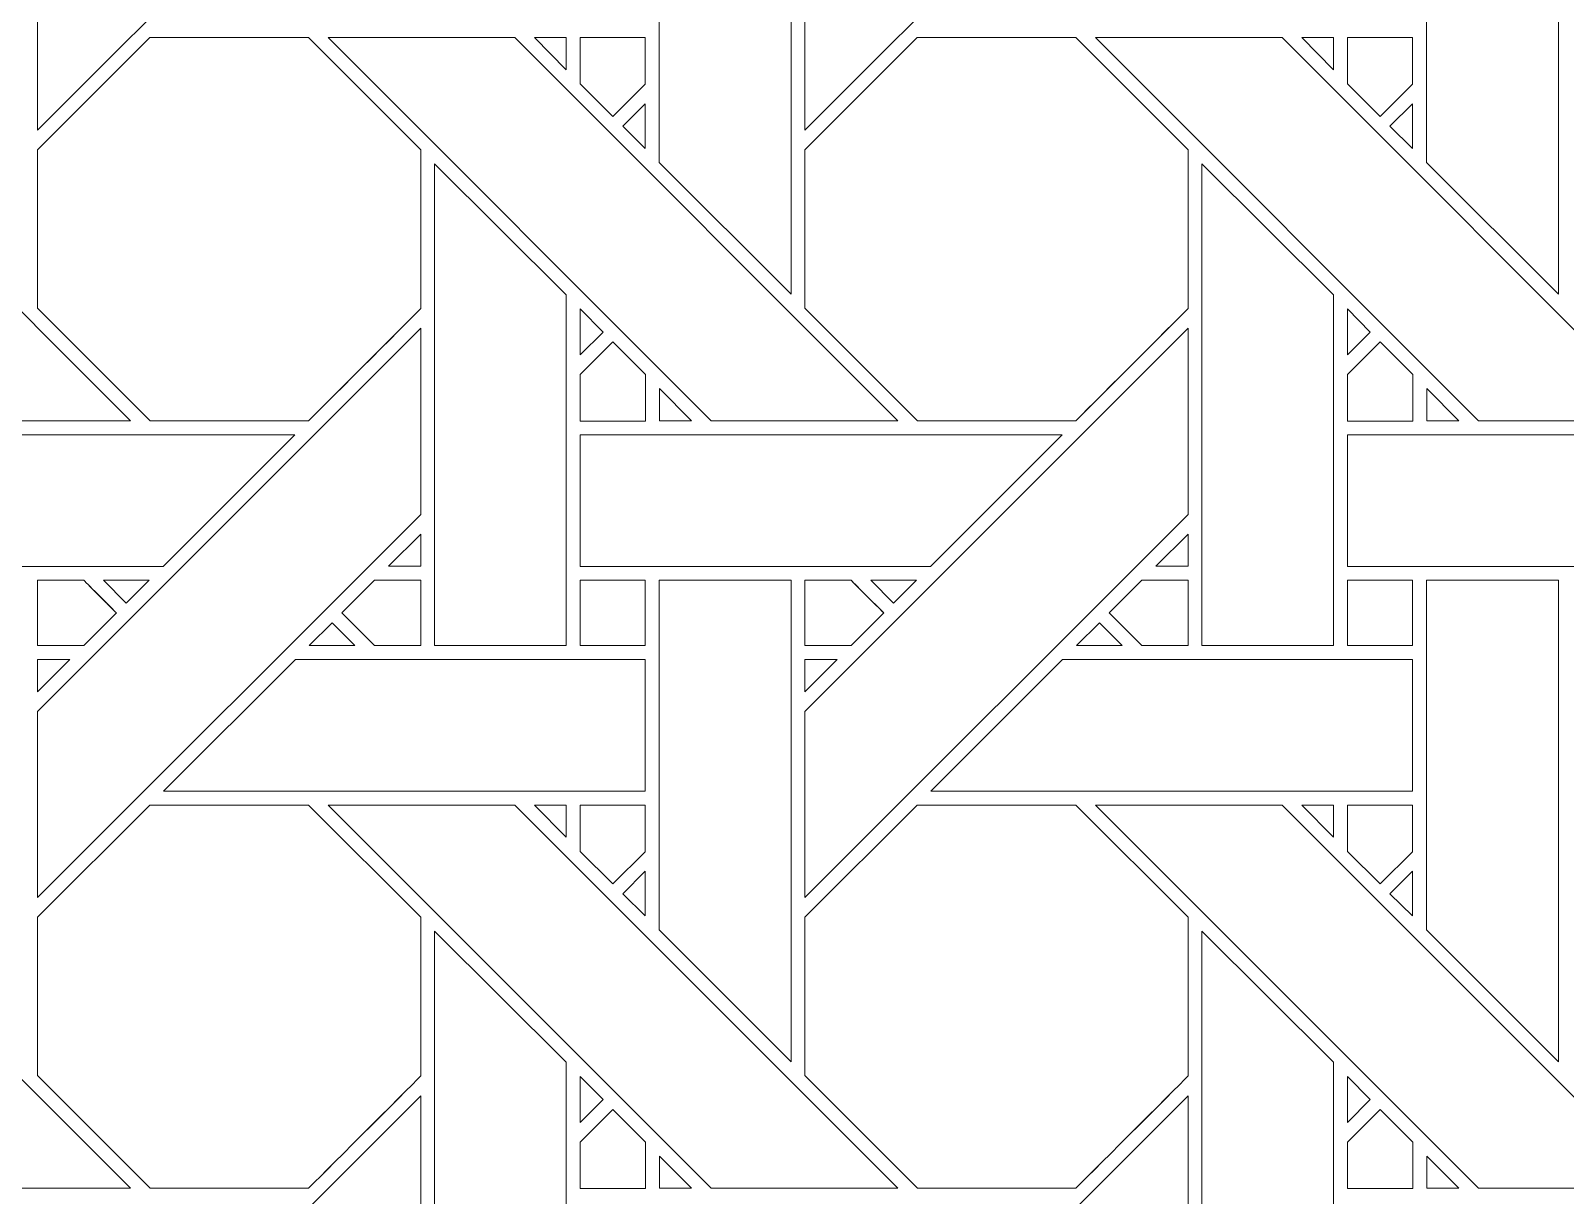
# Model space of a CAD drawing. Header units: inches. Extents: x 4.4 to 20.4, y 1.1 to 17.1.
# Drawn here: x 16.407 to 18.304, y 7.426 to 8.866 of the extents above; entities that cross this region are included whole.
import ezdxf

# ---------------------------------------------------------------- set-up
doc = ezdxf.new("R2010")
doc.units = ezdxf.units.IN
doc.header["$MEASUREMENT"] = 0
doc.layers.add('Design', color=7, linetype='Continuous', lineweight=0)

msp = doc.modelspace()

# ---------------------------------------------------------------- linework, layer by layer
at = {"layer": 'Design'}
for points, knots in [([(4.3829, 17.0948), (4.3829, 17.0948), (4.3829, 1.0948), (4.3829, 1.0948), (4.3829, 1.0948), (20.3829, 1.0948), (20.3829, 1.0948), (20.3829, 1.0948), (20.3829, 17.0948), (20.3829, 17.0948), (20.3829, 17.0948), (4.3829, 17.0948), (4.3829, 17.0948)], [0, 0, 0, 0, 1, 1, 1, 2, 2, 2, 3, 3, 3, 4, 4, 4, 4]), ([(19.3728, 16.2388), (19.3728, 16.2388), (5.2388, 16.2388), (5.2388, 16.2388), (5.2388, 16.2388), (5.2388, 1.9507), (5.2388, 1.9507), (5.2388, 1.9507), (19.5269, 1.9507), (19.5269, 1.9507), (19.5269, 1.9507), (19.5269, 16.2388), (19.5269, 16.2388), (19.5269, 16.2388), (19.3728, 16.2388), (19.3728, 16.2388)], [0, 0, 0, 0, 1, 1, 1, 2, 2, 2, 3, 3, 3, 4, 4, 4, 5, 5, 5, 5]), ([(16.889, 9.2166), (16.889, 9.2166), (16.4153, 8.743), (16.4153, 8.743), (16.4153, 8.743), (16.4153, 8.9731), (16.4153, 8.9731), (16.4153, 8.9731), (16.889, 9.4467), (16.889, 9.4467), (16.889, 9.4467), (16.889, 9.2166), (16.889, 9.2166)], [0, 0, 0, 0, 1, 1, 1, 2, 2, 2, 3, 3, 3, 4, 4, 4, 4]), ([(17.8377, 9.2166), (17.8377, 9.2166), (17.364, 8.743), (17.364, 8.743), (17.364, 8.743), (17.364, 8.9731), (17.364, 8.9731), (17.364, 8.9731), (17.8377, 9.4467), (17.8377, 9.4467), (17.8377, 9.4467), (17.8377, 9.2166), (17.8377, 9.2166)], [0, 0, 0, 0, 1, 1, 1, 2, 2, 2, 3, 3, 3, 4, 4, 4, 4]), ([(17.184, 8.703), (17.184, 8.703), (17.184, 9.1352), (17.184, 9.1352), (17.184, 9.1352), (17.3469, 9.1352), (17.3469, 9.1352), (17.3469, 9.1352), (17.3469, 8.5401), (17.3469, 8.5401), (17.3469, 8.5401), (17.184, 8.703), (17.184, 8.703)], [0, 0, 0, 0, 1, 1, 1, 2, 2, 2, 3, 3, 3, 4, 4, 4, 4]), ([(18.1327, 8.703), (18.1327, 8.703), (18.1327, 9.1352), (18.1327, 9.1352), (18.1327, 9.1352), (18.2956, 9.1352), (18.2956, 9.1352), (18.2956, 9.1352), (18.2956, 8.5401), (18.2956, 8.5401), (18.2956, 8.5401), (18.1327, 8.703), (18.1327, 8.703)], [0, 0, 0, 0, 1, 1, 1, 2, 2, 2, 3, 3, 3, 4, 4, 4, 4]), ([(16.2993, 8.3837), (16.2993, 8.3837), (15.8257, 8.8573), (15.8257, 8.8573), (15.8257, 8.8573), (16.0567, 8.8573), (16.0567, 8.8573), (16.0567, 8.8573), (16.5303, 8.3837), (16.5303, 8.3837), (16.5303, 8.3837), (16.2993, 8.3837), (16.2993, 8.3837)], [0, 0, 0, 0, 1, 1, 1, 2, 2, 2, 3, 3, 3, 4, 4, 4, 4]), ([(16.554, 8.8573), (16.554, 8.8573), (16.7502, 8.8573), (16.7502, 8.8573), (16.7502, 8.8573), (16.889, 8.7186), (16.889, 8.7186), (16.889, 8.7186), (16.889, 8.5224), (16.889, 8.5224), (16.8712, 8.5045), (16.7593, 8.3927), (16.7503, 8.3837), (16.7503, 8.3837), (16.5546, 8.3837), (16.5546, 8.3837), (16.5546, 8.3837), (16.4153, 8.5229), (16.4153, 8.5229), (16.4153, 8.5229), (16.4153, 8.7186), (16.4153, 8.7186), (16.4153, 8.7186), (16.554, 8.8573), (16.554, 8.8573)], [0, 0, 0, 0, 1, 1, 1, 2, 2, 2, 3, 3, 3, 4, 4, 4, 5, 5, 5, 6, 6, 6, 7, 7, 7, 8, 8, 8, 8]), ([(16.889, 8.5224), (16.871, 8.5042), (16.7591, 8.3925), (16.7503, 8.3837), (16.7503, 8.3837), (16.5546, 8.3837), (16.5546, 8.3837), (16.5546, 8.3837), (16.4153, 8.5229), (16.4153, 8.5229), (16.4153, 8.5229), (16.4153, 8.7186), (16.4153, 8.7186), (16.4153, 8.7186), (16.554, 8.8573), (16.554, 8.8573), (16.554, 8.8573), (16.7502, 8.8573), (16.7502, 8.8573), (16.7502, 8.8573), (16.889, 8.7186), (16.889, 8.7186), (16.889, 8.7186), (16.889, 8.5224), (16.889, 8.5224)], [0, 0, 0, 0, 1, 1, 1, 2, 2, 2, 3, 3, 3, 4, 4, 4, 5, 5, 5, 6, 6, 6, 7, 7, 7, 8, 8, 8, 8]), ([(17.248, 8.3837), (17.248, 8.3837), (16.7745, 8.8573), (16.7745, 8.8573), (16.7745, 8.8573), (17.0054, 8.8573), (17.0054, 8.8573), (17.0054, 8.8573), (17.479, 8.3837), (17.479, 8.3837), (17.479, 8.3837), (17.248, 8.3837), (17.248, 8.3837)], [0, 0, 0, 0, 1, 1, 1, 2, 2, 2, 3, 3, 3, 4, 4, 4, 4]), ([(17.069, 8.8573), (17.069, 8.8573), (17.069, 8.8175), (17.069, 8.8175), (17.069, 8.8175), (17.0295, 8.8573), (17.0295, 8.8573), (17.0295, 8.8573), (17.069, 8.8573), (17.069, 8.8573)], [0, 0, 0, 0, 1, 1, 1, 2, 2, 2, 3, 3, 3, 3]), ([(17.1665, 8.8573), (17.1665, 8.8573), (17.1665, 8.7997), (17.1665, 8.7997), (17.1665, 8.7997), (17.1265, 8.7598), (17.1265, 8.7598), (17.1265, 8.7598), (17.0862, 8.8001), (17.0862, 8.8001), (17.0862, 8.8001), (17.0862, 8.8573), (17.0862, 8.8573), (17.0862, 8.8573), (17.1665, 8.8573), (17.1665, 8.8573)], [0, 0, 0, 0, 1, 1, 1, 2, 2, 2, 3, 3, 3, 4, 4, 4, 5, 5, 5, 5]), ([(17.1265, 8.7598), (17.1265, 8.7598), (17.0862, 8.8001), (17.0862, 8.8001), (17.0862, 8.8001), (17.0862, 8.8573), (17.0862, 8.8573), (17.0862, 8.8573), (17.1665, 8.8573), (17.1665, 8.8573), (17.1665, 8.8573), (17.1665, 8.7997), (17.1665, 8.7997), (17.1665, 8.7997), (17.1265, 8.7598), (17.1265, 8.7598)], [0, 0, 0, 0, 1, 1, 1, 2, 2, 2, 3, 3, 3, 4, 4, 4, 5, 5, 5, 5]), ([(17.5028, 8.8573), (17.5028, 8.8573), (17.699, 8.8573), (17.699, 8.8573), (17.699, 8.8573), (17.8377, 8.7186), (17.8377, 8.7186), (17.8377, 8.7186), (17.8377, 8.5224), (17.8377, 8.5224), (17.8199, 8.5044), (17.708, 8.3927), (17.699, 8.3837), (17.699, 8.3837), (17.5033, 8.3837), (17.5033, 8.3837), (17.5033, 8.3837), (17.3641, 8.5229), (17.3641, 8.5229), (17.3641, 8.5229), (17.3641, 8.7186), (17.3641, 8.7186), (17.3641, 8.7186), (17.5028, 8.8573), (17.5028, 8.8573)], [0, 0, 0, 0, 1, 1, 1, 2, 2, 2, 3, 3, 3, 4, 4, 4, 5, 5, 5, 6, 6, 6, 7, 7, 7, 8, 8, 8, 8]), ([(17.8377, 8.5224), (17.8204, 8.5049), (17.7084, 8.3931), (17.699, 8.3837), (17.699, 8.3837), (17.5033, 8.3837), (17.5033, 8.3837), (17.5033, 8.3837), (17.3641, 8.5229), (17.3641, 8.5229), (17.3641, 8.5229), (17.3641, 8.7186), (17.3641, 8.7186), (17.3641, 8.7186), (17.5028, 8.8573), (17.5028, 8.8573), (17.5028, 8.8573), (17.699, 8.8573), (17.699, 8.8573), (17.699, 8.8573), (17.8377, 8.7186), (17.8377, 8.7186), (17.8377, 8.7186), (17.8377, 8.5224), (17.8377, 8.5224)], [0, 0, 0, 0, 1, 1, 1, 2, 2, 2, 3, 3, 3, 4, 4, 4, 5, 5, 5, 6, 6, 6, 7, 7, 7, 8, 8, 8, 8]), ([(18.1967, 8.3837), (18.1967, 8.3837), (17.7232, 8.8573), (17.7232, 8.8573), (17.7232, 8.8573), (17.9541, 8.8573), (17.9541, 8.8573), (17.9541, 8.8573), (18.4278, 8.3837), (18.4278, 8.3837), (18.4278, 8.3837), (18.1967, 8.3837), (18.1967, 8.3837)], [0, 0, 0, 0, 1, 1, 1, 2, 2, 2, 3, 3, 3, 4, 4, 4, 4]), ([(18.0177, 8.8573), (18.0177, 8.8573), (18.0177, 8.8175), (18.0177, 8.8175), (18.0177, 8.8175), (17.9783, 8.8573), (17.9783, 8.8573), (17.9783, 8.8573), (18.0177, 8.8573), (18.0177, 8.8573)], [0, 0, 0, 0, 1, 1, 1, 2, 2, 2, 3, 3, 3, 3]), ([(18.1152, 8.8573), (18.1152, 8.8573), (18.1152, 8.7997), (18.1152, 8.7997), (18.1152, 8.7997), (18.0753, 8.7598), (18.0753, 8.7598), (18.0753, 8.7598), (18.0349, 8.8001), (18.0349, 8.8001), (18.0349, 8.8001), (18.0349, 8.8573), (18.0349, 8.8573), (18.0349, 8.8573), (18.1152, 8.8573), (18.1152, 8.8573)], [0, 0, 0, 0, 1, 1, 1, 2, 2, 2, 3, 3, 3, 4, 4, 4, 5, 5, 5, 5]), ([(18.0753, 8.7598), (18.0753, 8.7598), (18.0349, 8.8001), (18.0349, 8.8001), (18.0349, 8.8001), (18.0349, 8.8573), (18.0349, 8.8573), (18.0349, 8.8573), (18.1152, 8.8573), (18.1152, 8.8573), (18.1152, 8.8573), (18.1152, 8.7997), (18.1152, 8.7997), (18.1152, 8.7997), (18.0753, 8.7598), (18.0753, 8.7598)], [0, 0, 0, 0, 1, 1, 1, 2, 2, 2, 3, 3, 3, 4, 4, 4, 5, 5, 5, 5]), ([(17.1664, 8.7755), (17.1664, 8.7755), (17.1664, 8.7203), (17.1664, 8.7203), (17.1664, 8.7203), (17.1387, 8.7477), (17.1387, 8.7477), (17.1387, 8.7477), (17.1664, 8.7755), (17.1664, 8.7755)], [0, 0, 0, 0, 1, 1, 1, 2, 2, 2, 3, 3, 3, 3]), ([(18.1152, 8.7755), (18.1152, 8.7755), (18.1152, 8.7203), (18.1152, 8.7203), (18.1152, 8.7203), (18.0874, 8.7477), (18.0874, 8.7477), (18.0874, 8.7477), (18.1152, 8.7755), (18.1152, 8.7755)], [0, 0, 0, 0, 1, 1, 1, 2, 2, 2, 3, 3, 3, 3]), ([(16.9061, 8.1057), (16.9061, 8.1057), (16.9061, 8.7015), (16.9061, 8.7015), (16.9061, 8.7015), (17.0689, 8.5394), (17.0689, 8.5394), (17.0689, 8.5394), (17.0689, 8.1057), (17.0689, 8.1057), (17.0689, 8.1057), (16.9061, 8.1057), (16.9061, 8.1057)], [0, 0, 0, 0, 1, 1, 1, 2, 2, 2, 3, 3, 3, 4, 4, 4, 4]), ([(17.8548, 8.1057), (17.8548, 8.1057), (17.8548, 8.7015), (17.8548, 8.7015), (17.8548, 8.7015), (18.0176, 8.5394), (18.0176, 8.5394), (18.0176, 8.5394), (18.0176, 8.1057), (18.0176, 8.1057), (18.0176, 8.1057), (17.8548, 8.1057), (17.8548, 8.1057)], [0, 0, 0, 0, 1, 1, 1, 2, 2, 2, 3, 3, 3, 4, 4, 4, 4]), ([(17.0862, 8.4651), (17.0862, 8.4651), (17.0862, 8.5219), (17.0862, 8.5219), (17.0862, 8.5219), (17.1144, 8.4933), (17.1144, 8.4933), (17.1144, 8.4933), (17.0862, 8.4651), (17.0862, 8.4651)], [0, 0, 0, 0, 1, 1, 1, 2, 2, 2, 3, 3, 3, 3]), ([(18.0349, 8.4651), (18.0349, 8.4651), (18.0349, 8.5219), (18.0349, 8.5219), (18.0349, 8.5219), (18.0631, 8.4933), (18.0631, 8.4933), (18.0631, 8.4933), (18.0349, 8.4651), (18.0349, 8.4651)], [0, 0, 0, 0, 1, 1, 1, 2, 2, 2, 3, 3, 3, 3]), ([(16.889, 8.2679), (16.889, 8.2679), (16.4153, 7.7943), (16.4153, 7.7943), (16.4153, 7.7943), (16.4153, 8.0244), (16.4153, 8.0244), (16.4153, 8.0244), (16.889, 8.498), (16.889, 8.498), (16.889, 8.498), (16.889, 8.2679), (16.889, 8.2679)], [0, 0, 0, 0, 1, 1, 1, 2, 2, 2, 3, 3, 3, 4, 4, 4, 4]), ([(17.8377, 8.2679), (17.8377, 8.2679), (17.364, 7.7943), (17.364, 7.7943), (17.364, 7.7943), (17.364, 8.0244), (17.364, 8.0244), (17.364, 8.0244), (17.8377, 8.498), (17.8377, 8.498), (17.8377, 8.498), (17.8377, 8.2679), (17.8377, 8.2679)], [0, 0, 0, 0, 1, 1, 1, 2, 2, 2, 3, 3, 3, 4, 4, 4, 4]), ([(17.0862, 8.3834), (17.0862, 8.3834), (17.0862, 8.4407), (17.0862, 8.4407), (17.0862, 8.4407), (17.1265, 8.4811), (17.1265, 8.4811), (17.1265, 8.4811), (17.1669, 8.4407), (17.1669, 8.4407), (17.1669, 8.4407), (17.1669, 8.3834), (17.1669, 8.3834), (17.1669, 8.3834), (17.0862, 8.3834), (17.0862, 8.3834)], [0, 0, 0, 0, 1, 1, 1, 2, 2, 2, 3, 3, 3, 4, 4, 4, 5, 5, 5, 5]), ([(17.1265, 8.4811), (17.1265, 8.4811), (17.1669, 8.4407), (17.1669, 8.4407), (17.1669, 8.4407), (17.1669, 8.3834), (17.1669, 8.3834), (17.1669, 8.3834), (17.0862, 8.3834), (17.0862, 8.3834), (17.0862, 8.3834), (17.0862, 8.4407), (17.0862, 8.4407), (17.0862, 8.4407), (17.1265, 8.4811), (17.1265, 8.4811)], [0, 0, 0, 0, 1, 1, 1, 2, 2, 2, 3, 3, 3, 4, 4, 4, 5, 5, 5, 5]), ([(18.0349, 8.3834), (18.0349, 8.3834), (18.0349, 8.4407), (18.0349, 8.4407), (18.0349, 8.4407), (18.0753, 8.4811), (18.0753, 8.4811), (18.0753, 8.4811), (18.1156, 8.4407), (18.1156, 8.4407), (18.1156, 8.4407), (18.1156, 8.3834), (18.1156, 8.3834), (18.1156, 8.3834), (18.0349, 8.3834), (18.0349, 8.3834)], [0, 0, 0, 0, 1, 1, 1, 2, 2, 2, 3, 3, 3, 4, 4, 4, 5, 5, 5, 5]), ([(18.0753, 8.4811), (18.0753, 8.4811), (18.1156, 8.4407), (18.1156, 8.4407), (18.1156, 8.4407), (18.1156, 8.3834), (18.1156, 8.3834), (18.1156, 8.3834), (18.0349, 8.3834), (18.0349, 8.3834), (18.0349, 8.3834), (18.0349, 8.4407), (18.0349, 8.4407), (18.0349, 8.4407), (18.0753, 8.4811), (18.0753, 8.4811)], [0, 0, 0, 0, 1, 1, 1, 2, 2, 2, 3, 3, 3, 4, 4, 4, 5, 5, 5, 5]), ([(17.1841, 8.3837), (17.1841, 8.3837), (17.1841, 8.4235), (17.1841, 8.4235), (17.1841, 8.4235), (17.2238, 8.3837), (17.2238, 8.3837), (17.2238, 8.3837), (17.1841, 8.3837), (17.1841, 8.3837)], [0, 0, 0, 0, 1, 1, 1, 2, 2, 2, 3, 3, 3, 3]), ([(18.1328, 8.3837), (18.1328, 8.3837), (18.1328, 8.4235), (18.1328, 8.4235), (18.1328, 8.4235), (18.1725, 8.3837), (18.1725, 8.3837), (18.1725, 8.3837), (18.1328, 8.3837), (18.1328, 8.3837)], [0, 0, 0, 0, 1, 1, 1, 2, 2, 2, 3, 3, 3, 3]), ([(16.5704, 8.2037), (16.5704, 8.2037), (16.1375, 8.2037), (16.1375, 8.2037), (16.1375, 8.2037), (16.1375, 8.3664), (16.1375, 8.3664), (16.1375, 8.3664), (16.7332, 8.3664), (16.7332, 8.3664), (16.7332, 8.3664), (16.5704, 8.2037), (16.5704, 8.2037)], [0, 0, 0, 0, 1, 1, 1, 2, 2, 2, 3, 3, 3, 4, 4, 4, 4]), ([(17.5191, 8.2037), (17.5191, 8.2037), (17.0862, 8.2037), (17.0862, 8.2037), (17.0862, 8.2037), (17.0862, 8.3664), (17.0862, 8.3664), (17.0862, 8.3664), (17.6819, 8.3664), (17.6819, 8.3664), (17.6819, 8.3664), (17.5191, 8.2037), (17.5191, 8.2037)], [0, 0, 0, 0, 1, 1, 1, 2, 2, 2, 3, 3, 3, 4, 4, 4, 4]), ([(18.4679, 8.2037), (18.4679, 8.2037), (18.0349, 8.2037), (18.0349, 8.2037), (18.0349, 8.2037), (18.0349, 8.3664), (18.0349, 8.3664), (18.0349, 8.3664), (18.6306, 8.3664), (18.6306, 8.3664), (18.6306, 8.3664), (18.4679, 8.2037), (18.4679, 8.2037)], [0, 0, 0, 0, 1, 1, 1, 2, 2, 2, 3, 3, 3, 4, 4, 4, 4]), ([(16.889, 8.2435), (16.889, 8.2435), (16.889, 8.2038), (16.889, 8.2038), (16.889, 8.2038), (16.8492, 8.2038), (16.8492, 8.2038), (16.8492, 8.2038), (16.889, 8.2435), (16.889, 8.2435)], [0, 0, 0, 0, 1, 1, 1, 2, 2, 2, 3, 3, 3, 3]), ([(17.8377, 8.2435), (17.8377, 8.2435), (17.8377, 8.2038), (17.8377, 8.2038), (17.8377, 8.2038), (17.7979, 8.2038), (17.7979, 8.2038), (17.7979, 8.2038), (17.8377, 8.2435), (17.8377, 8.2435)], [0, 0, 0, 0, 1, 1, 1, 2, 2, 2, 3, 3, 3, 3]), ([(16.4724, 8.1865), (16.4775, 8.1813), (16.5083, 8.1505), (16.5127, 8.1461), (16.5127, 8.1461), (16.4723, 8.1057), (16.4723, 8.1057), (16.4723, 8.1057), (16.4153, 8.1057), (16.4153, 8.1057), (16.4153, 8.1057), (16.4153, 8.1865), (16.4153, 8.1865), (16.4153, 8.1865), (16.4724, 8.1865), (16.4724, 8.1865)], [0, 0, 0, 0, 1, 1, 1, 2, 2, 2, 3, 3, 3, 4, 4, 4, 5, 5, 5, 5]), ([(16.5127, 8.1461), (16.5127, 8.1461), (16.4723, 8.1057), (16.4723, 8.1057), (16.4723, 8.1057), (16.4153, 8.1057), (16.4153, 8.1057), (16.4153, 8.1057), (16.4153, 8.1865), (16.4153, 8.1865), (16.4153, 8.1865), (16.4724, 8.1865), (16.4724, 8.1865), (16.4777, 8.1812), (16.5085, 8.1503), (16.5127, 8.1461)], [0, 0, 0, 0, 1, 1, 1, 2, 2, 2, 3, 3, 3, 4, 4, 4, 5, 5, 5, 5]), ([(16.4967, 8.1865), (16.4967, 8.1865), (16.5532, 8.1865), (16.5532, 8.1865), (16.5532, 8.1865), (16.5249, 8.1583), (16.5249, 8.1583), (16.5249, 8.1583), (16.4967, 8.1865), (16.4967, 8.1865)], [0, 0, 0, 0, 1, 1, 1, 2, 2, 2, 3, 3, 3, 3]), ([(16.8319, 8.1057), (16.8319, 8.1057), (16.7915, 8.1461), (16.7915, 8.1461), (16.7915, 8.1461), (16.832, 8.1865), (16.832, 8.1865), (16.832, 8.1865), (16.889, 8.1865), (16.889, 8.1865), (16.889, 8.1865), (16.889, 8.1057), (16.889, 8.1057), (16.889, 8.1057), (16.8319, 8.1057), (16.8319, 8.1057)], [0, 0, 0, 0, 1, 1, 1, 2, 2, 2, 3, 3, 3, 4, 4, 4, 5, 5, 5, 5]), ([(16.889, 8.1057), (16.889, 8.1057), (16.8319, 8.1057), (16.8319, 8.1057), (16.8319, 8.1057), (16.7915, 8.1461), (16.7915, 8.1461), (16.7915, 8.1461), (16.832, 8.1865), (16.832, 8.1865), (16.832, 8.1865), (16.889, 8.1865), (16.889, 8.1865), (16.889, 8.1865), (16.889, 8.1057), (16.889, 8.1057)], [0, 0, 0, 0, 1, 1, 1, 2, 2, 2, 3, 3, 3, 4, 4, 4, 5, 5, 5, 5]), ([(17.0862, 8.1057), (17.0862, 8.1057), (17.0862, 8.1865), (17.0862, 8.1865), (17.0862, 8.1865), (17.1665, 8.1865), (17.1665, 8.1865), (17.1665, 8.1865), (17.1665, 8.1057), (17.1665, 8.1057), (17.1665, 8.1057), (17.0862, 8.1057), (17.0862, 8.1057)], [0, 0, 0, 0, 1, 1, 1, 2, 2, 2, 3, 3, 3, 4, 4, 4, 4]), ([(17.0862, 8.1057), (17.0862, 8.1057), (17.0862, 8.1865), (17.0862, 8.1865), (17.0862, 8.1865), (17.1665, 8.1865), (17.1665, 8.1865), (17.1665, 8.1865), (17.1665, 8.1057), (17.1665, 8.1057), (17.1665, 8.1057), (17.0862, 8.1057), (17.0862, 8.1057)], [0, 0, 0, 0, 1, 1, 1, 2, 2, 2, 3, 3, 3, 4, 4, 4, 4]), ([(17.184, 7.7543), (17.184, 7.7543), (17.184, 8.1865), (17.184, 8.1865), (17.184, 8.1865), (17.3469, 8.1865), (17.3469, 8.1865), (17.3469, 8.1865), (17.3469, 7.5914), (17.3469, 7.5914), (17.3469, 7.5914), (17.184, 7.7543), (17.184, 7.7543)], [0, 0, 0, 0, 1, 1, 1, 2, 2, 2, 3, 3, 3, 4, 4, 4, 4]), ([(17.4211, 8.1865), (17.4263, 8.1813), (17.457, 8.1505), (17.4615, 8.1461), (17.4615, 8.1461), (17.421, 8.1057), (17.421, 8.1057), (17.421, 8.1057), (17.3641, 8.1057), (17.3641, 8.1057), (17.3641, 8.1057), (17.3641, 8.1865), (17.3641, 8.1865), (17.3641, 8.1865), (17.4211, 8.1865), (17.4211, 8.1865)], [0, 0, 0, 0, 1, 1, 1, 2, 2, 2, 3, 3, 3, 4, 4, 4, 5, 5, 5, 5]), ([(17.4457, 8.1618), (17.4457, 8.1618), (17.4615, 8.1461), (17.4615, 8.1461), (17.4615, 8.1461), (17.421, 8.1057), (17.421, 8.1057), (17.421, 8.1057), (17.3641, 8.1057), (17.3641, 8.1057), (17.3641, 8.1057), (17.3641, 8.1865), (17.3641, 8.1865), (17.3641, 8.1865), (17.4211, 8.1865), (17.4211, 8.1865), (17.4265, 8.1811), (17.4364, 8.1712), (17.4457, 8.1618)], [0, 0, 0, 0, 1, 1, 1, 2, 2, 2, 3, 3, 3, 4, 4, 4, 5, 5, 5, 6, 6, 6, 6]), ([(17.4455, 8.1865), (17.4455, 8.1865), (17.5019, 8.1865), (17.5019, 8.1865), (17.5019, 8.1865), (17.4736, 8.1583), (17.4736, 8.1583), (17.4736, 8.1583), (17.4455, 8.1865), (17.4455, 8.1865)], [0, 0, 0, 0, 1, 1, 1, 2, 2, 2, 3, 3, 3, 3]), ([(17.7806, 8.1057), (17.7806, 8.1057), (17.7403, 8.1461), (17.7403, 8.1461), (17.7403, 8.1461), (17.7807, 8.1865), (17.7807, 8.1865), (17.7807, 8.1865), (17.8377, 8.1865), (17.8377, 8.1865), (17.8377, 8.1865), (17.8377, 8.1057), (17.8377, 8.1057), (17.8377, 8.1057), (17.7806, 8.1057), (17.7806, 8.1057)], [0, 0, 0, 0, 1, 1, 1, 2, 2, 2, 3, 3, 3, 4, 4, 4, 5, 5, 5, 5]), ([(17.8377, 8.1057), (17.8377, 8.1057), (17.7806, 8.1057), (17.7806, 8.1057), (17.7806, 8.1057), (17.7403, 8.1461), (17.7403, 8.1461), (17.7403, 8.1461), (17.7807, 8.1865), (17.7807, 8.1865), (17.7807, 8.1865), (17.8377, 8.1865), (17.8377, 8.1865), (17.8377, 8.1865), (17.8377, 8.1057), (17.8377, 8.1057)], [0, 0, 0, 0, 1, 1, 1, 2, 2, 2, 3, 3, 3, 4, 4, 4, 5, 5, 5, 5]), ([(18.0349, 8.1865), (18.0349, 8.1865), (18.1152, 8.1865), (18.1152, 8.1865), (18.1152, 8.1865), (18.1152, 8.1057), (18.1152, 8.1057), (18.1152, 8.1057), (18.0349, 8.1057), (18.0349, 8.1057), (18.0349, 8.1057), (18.0349, 8.1865), (18.0349, 8.1865)], [0, 0, 0, 0, 1, 1, 1, 2, 2, 2, 3, 3, 3, 4, 4, 4, 4]), ([(18.0349, 8.1057), (18.0349, 8.1057), (18.0349, 8.1865), (18.0349, 8.1865), (18.0349, 8.1865), (18.1152, 8.1865), (18.1152, 8.1865), (18.1152, 8.1865), (18.1152, 8.1057), (18.1152, 8.1057), (18.1152, 8.1057), (18.0349, 8.1057), (18.0349, 8.1057)], [0, 0, 0, 0, 1, 1, 1, 2, 2, 2, 3, 3, 3, 4, 4, 4, 4]), ([(18.1327, 7.7543), (18.1327, 7.7543), (18.1327, 8.1865), (18.1327, 8.1865), (18.1327, 8.1865), (18.2956, 8.1865), (18.2956, 8.1865), (18.2956, 8.1865), (18.2956, 7.5914), (18.2956, 7.5914), (18.2956, 7.5914), (18.1327, 7.7543), (18.1327, 7.7543)], [0, 0, 0, 0, 1, 1, 1, 2, 2, 2, 3, 3, 3, 4, 4, 4, 4]), ([(16.7794, 8.1339), (16.7794, 8.1339), (16.8076, 8.1057), (16.8076, 8.1057), (16.8076, 8.1057), (16.7511, 8.1057), (16.7511, 8.1057), (16.7511, 8.1057), (16.7794, 8.1339), (16.7794, 8.1339)], [0, 0, 0, 0, 1, 1, 1, 2, 2, 2, 3, 3, 3, 3]), ([(17.7281, 8.1339), (17.7281, 8.1339), (17.7564, 8.1057), (17.7564, 8.1057), (17.7564, 8.1057), (17.6999, 8.1057), (17.6999, 8.1057), (17.6999, 8.1057), (17.7281, 8.1339), (17.7281, 8.1339)], [0, 0, 0, 0, 1, 1, 1, 2, 2, 2, 3, 3, 3, 3]), ([(16.4551, 8.0885), (16.4551, 8.0885), (16.4153, 8.0487), (16.4153, 8.0487), (16.4153, 8.0487), (16.4153, 8.0885), (16.4153, 8.0885), (16.4153, 8.0885), (16.4551, 8.0885), (16.4551, 8.0885)], [0, 0, 0, 0, 1, 1, 1, 2, 2, 2, 3, 3, 3, 3]), ([(17.1664, 8.0885), (17.1664, 8.0885), (17.1664, 7.9257), (17.1664, 7.9257), (17.1664, 7.9257), (16.5711, 7.9257), (16.5711, 7.9257), (16.5711, 7.9257), (16.734, 8.0885), (16.734, 8.0885), (16.734, 8.0885), (17.1664, 8.0885), (17.1664, 8.0885)], [0, 0, 0, 0, 1, 1, 1, 2, 2, 2, 3, 3, 3, 4, 4, 4, 4]), ([(17.4039, 8.0885), (17.4039, 8.0885), (17.364, 8.0487), (17.364, 8.0487), (17.364, 8.0487), (17.364, 8.0885), (17.364, 8.0885), (17.364, 8.0885), (17.4039, 8.0885), (17.4039, 8.0885)], [0, 0, 0, 0, 1, 1, 1, 2, 2, 2, 3, 3, 3, 3]), ([(18.1152, 8.0885), (18.1152, 8.0885), (18.1152, 7.9257), (18.1152, 7.9257), (18.1152, 7.9257), (17.5199, 7.9257), (17.5199, 7.9257), (17.5199, 7.9257), (17.6827, 8.0885), (17.6827, 8.0885), (17.6827, 8.0885), (18.1152, 8.0885), (18.1152, 8.0885)], [0, 0, 0, 0, 1, 1, 1, 2, 2, 2, 3, 3, 3, 4, 4, 4, 4]), ([(16.2993, 7.435), (16.2993, 7.435), (15.8257, 7.9086), (15.8257, 7.9086), (15.8257, 7.9086), (16.0567, 7.9086), (16.0567, 7.9086), (16.0567, 7.9086), (16.5303, 7.435), (16.5303, 7.435), (16.5303, 7.435), (16.2993, 7.435), (16.2993, 7.435)], [0, 0, 0, 0, 1, 1, 1, 2, 2, 2, 3, 3, 3, 4, 4, 4, 4]), ([(16.554, 7.9086), (16.554, 7.9086), (16.7502, 7.9086), (16.7502, 7.9086), (16.7502, 7.9086), (16.889, 7.7699), (16.889, 7.7699), (16.889, 7.7699), (16.889, 7.5737), (16.889, 7.5737), (16.8712, 7.5557), (16.7593, 7.444), (16.7503, 7.435), (16.7503, 7.435), (16.5546, 7.435), (16.5546, 7.435), (16.5546, 7.435), (16.4153, 7.5742), (16.4153, 7.5742), (16.4153, 7.5742), (16.4153, 7.7699), (16.4153, 7.7699), (16.4153, 7.7699), (16.554, 7.9086), (16.554, 7.9086)], [0, 0, 0, 0, 1, 1, 1, 2, 2, 2, 3, 3, 3, 4, 4, 4, 5, 5, 5, 6, 6, 6, 7, 7, 7, 8, 8, 8, 8]), ([(16.889, 7.5737), (16.8711, 7.5556), (16.7592, 7.4439), (16.7503, 7.435), (16.7503, 7.435), (16.5546, 7.435), (16.5546, 7.435), (16.5546, 7.435), (16.4153, 7.5742), (16.4153, 7.5742), (16.4153, 7.5742), (16.4153, 7.7699), (16.4153, 7.7699), (16.4153, 7.7699), (16.554, 7.9086), (16.554, 7.9086), (16.554, 7.9086), (16.7502, 7.9086), (16.7502, 7.9086), (16.7502, 7.9086), (16.889, 7.7699), (16.889, 7.7699), (16.889, 7.7699), (16.889, 7.5737), (16.889, 7.5737)], [0, 0, 0, 0, 1, 1, 1, 2, 2, 2, 3, 3, 3, 4, 4, 4, 5, 5, 5, 6, 6, 6, 7, 7, 7, 8, 8, 8, 8]), ([(17.248, 7.435), (17.248, 7.435), (16.7745, 7.9086), (16.7745, 7.9086), (16.7745, 7.9086), (17.0054, 7.9086), (17.0054, 7.9086), (17.0054, 7.9086), (17.479, 7.435), (17.479, 7.435), (17.479, 7.435), (17.248, 7.435), (17.248, 7.435)], [0, 0, 0, 0, 1, 1, 1, 2, 2, 2, 3, 3, 3, 4, 4, 4, 4]), ([(17.069, 7.9086), (17.069, 7.9086), (17.069, 7.8688), (17.069, 7.8688), (17.069, 7.8688), (17.0295, 7.9086), (17.0295, 7.9086), (17.0295, 7.9086), (17.069, 7.9086), (17.069, 7.9086)], [0, 0, 0, 0, 1, 1, 1, 2, 2, 2, 3, 3, 3, 3]), ([(17.1665, 7.9086), (17.1665, 7.9086), (17.1665, 7.851), (17.1665, 7.851), (17.1665, 7.851), (17.1265, 7.8111), (17.1265, 7.8111), (17.1265, 7.8111), (17.0862, 7.8514), (17.0862, 7.8514), (17.0862, 7.8514), (17.0862, 7.9086), (17.0862, 7.9086), (17.0862, 7.9086), (17.1665, 7.9086), (17.1665, 7.9086)], [0, 0, 0, 0, 1, 1, 1, 2, 2, 2, 3, 3, 3, 4, 4, 4, 5, 5, 5, 5]), ([(17.1265, 7.8111), (17.1265, 7.8111), (17.0862, 7.8514), (17.0862, 7.8514), (17.0862, 7.8514), (17.0862, 7.9086), (17.0862, 7.9086), (17.0862, 7.9086), (17.1665, 7.9086), (17.1665, 7.9086), (17.1665, 7.9086), (17.1665, 7.851), (17.1665, 7.851), (17.1665, 7.851), (17.1265, 7.8111), (17.1265, 7.8111)], [0, 0, 0, 0, 1, 1, 1, 2, 2, 2, 3, 3, 3, 4, 4, 4, 5, 5, 5, 5]), ([(17.5028, 7.9086), (17.5028, 7.9086), (17.699, 7.9086), (17.699, 7.9086), (17.699, 7.9086), (17.8377, 7.7699), (17.8377, 7.7699), (17.8377, 7.7699), (17.8377, 7.5737), (17.8377, 7.5737), (17.8199, 7.5557), (17.708, 7.444), (17.699, 7.435), (17.699, 7.435), (17.5033, 7.435), (17.5033, 7.435), (17.5033, 7.435), (17.3641, 7.5742), (17.3641, 7.5742), (17.3641, 7.5742), (17.3641, 7.7699), (17.3641, 7.7699), (17.3641, 7.7699), (17.5028, 7.9086), (17.5028, 7.9086)], [0, 0, 0, 0, 1, 1, 1, 2, 2, 2, 3, 3, 3, 4, 4, 4, 5, 5, 5, 6, 6, 6, 7, 7, 7, 8, 8, 8, 8]), ([(17.8377, 7.5737), (17.8198, 7.5556), (17.7079, 7.4439), (17.699, 7.435), (17.699, 7.435), (17.5033, 7.435), (17.5033, 7.435), (17.5033, 7.435), (17.3641, 7.5742), (17.3641, 7.5742), (17.3641, 7.5742), (17.3641, 7.7699), (17.3641, 7.7699), (17.3641, 7.7699), (17.5028, 7.9086), (17.5028, 7.9086), (17.5028, 7.9086), (17.699, 7.9086), (17.699, 7.9086), (17.699, 7.9086), (17.8377, 7.7699), (17.8377, 7.7699), (17.8377, 7.7699), (17.8377, 7.5737), (17.8377, 7.5737)], [0, 0, 0, 0, 1, 1, 1, 2, 2, 2, 3, 3, 3, 4, 4, 4, 5, 5, 5, 6, 6, 6, 7, 7, 7, 8, 8, 8, 8]), ([(18.1967, 7.435), (18.1967, 7.435), (17.7232, 7.9086), (17.7232, 7.9086), (17.7232, 7.9086), (17.9541, 7.9086), (17.9541, 7.9086), (17.9541, 7.9086), (18.4278, 7.435), (18.4278, 7.435), (18.4278, 7.435), (18.1967, 7.435), (18.1967, 7.435)], [0, 0, 0, 0, 1, 1, 1, 2, 2, 2, 3, 3, 3, 4, 4, 4, 4]), ([(18.0177, 7.9086), (18.0177, 7.9086), (18.0177, 7.8688), (18.0177, 7.8688), (18.0177, 7.8688), (17.9783, 7.9086), (17.9783, 7.9086), (17.9783, 7.9086), (18.0177, 7.9086), (18.0177, 7.9086)], [0, 0, 0, 0, 1, 1, 1, 2, 2, 2, 3, 3, 3, 3]), ([(18.1152, 7.9086), (18.1152, 7.9086), (18.1152, 7.851), (18.1152, 7.851), (18.1152, 7.851), (18.0753, 7.8111), (18.0753, 7.8111), (18.0753, 7.8111), (18.0349, 7.8514), (18.0349, 7.8514), (18.0349, 7.8514), (18.0349, 7.9086), (18.0349, 7.9086), (18.0349, 7.9086), (18.1152, 7.9086), (18.1152, 7.9086)], [0, 0, 0, 0, 1, 1, 1, 2, 2, 2, 3, 3, 3, 4, 4, 4, 5, 5, 5, 5]), ([(18.0753, 7.8111), (18.0753, 7.8111), (18.0349, 7.8514), (18.0349, 7.8514), (18.0349, 7.8514), (18.0349, 7.9086), (18.0349, 7.9086), (18.0349, 7.9086), (18.1152, 7.9086), (18.1152, 7.9086), (18.1152, 7.9086), (18.1152, 7.851), (18.1152, 7.851), (18.1152, 7.851), (18.0753, 7.8111), (18.0753, 7.8111)], [0, 0, 0, 0, 1, 1, 1, 2, 2, 2, 3, 3, 3, 4, 4, 4, 5, 5, 5, 5]), ([(17.1664, 7.8268), (17.1664, 7.8268), (17.1664, 7.7716), (17.1664, 7.7716), (17.1664, 7.7716), (17.1387, 7.799), (17.1387, 7.799), (17.1387, 7.799), (17.1664, 7.8268), (17.1664, 7.8268)], [0, 0, 0, 0, 1, 1, 1, 2, 2, 2, 3, 3, 3, 3]), ([(18.1152, 7.8268), (18.1152, 7.8268), (18.1152, 7.7716), (18.1152, 7.7716), (18.1152, 7.7716), (18.0874, 7.799), (18.0874, 7.799), (18.0874, 7.799), (18.1152, 7.8268), (18.1152, 7.8268)], [0, 0, 0, 0, 1, 1, 1, 2, 2, 2, 3, 3, 3, 3]), ([(16.9061, 7.157), (16.9061, 7.157), (16.9061, 7.7528), (16.9061, 7.7528), (16.9061, 7.7528), (17.0689, 7.5906), (17.0689, 7.5906), (17.0689, 7.5906), (17.0689, 7.157), (17.0689, 7.157), (17.0689, 7.157), (16.9061, 7.157), (16.9061, 7.157)], [0, 0, 0, 0, 1, 1, 1, 2, 2, 2, 3, 3, 3, 4, 4, 4, 4]), ([(17.8548, 7.157), (17.8548, 7.157), (17.8548, 7.7528), (17.8548, 7.7528), (17.8548, 7.7528), (18.0176, 7.5906), (18.0176, 7.5906), (18.0176, 7.5906), (18.0176, 7.157), (18.0176, 7.157), (18.0176, 7.157), (17.8548, 7.157), (17.8548, 7.157)], [0, 0, 0, 0, 1, 1, 1, 2, 2, 2, 3, 3, 3, 4, 4, 4, 4]), ([(17.0862, 7.5164), (17.0862, 7.5164), (17.0862, 7.5732), (17.0862, 7.5732), (17.0862, 7.5732), (17.1144, 7.5446), (17.1144, 7.5446), (17.1144, 7.5446), (17.0862, 7.5164), (17.0862, 7.5164)], [0, 0, 0, 0, 1, 1, 1, 2, 2, 2, 3, 3, 3, 3]), ([(18.0349, 7.5164), (18.0349, 7.5164), (18.0349, 7.5732), (18.0349, 7.5732), (18.0349, 7.5732), (18.0631, 7.5446), (18.0631, 7.5446), (18.0631, 7.5446), (18.0349, 7.5164), (18.0349, 7.5164)], [0, 0, 0, 0, 1, 1, 1, 2, 2, 2, 3, 3, 3, 3]), ([(16.889, 7.3192), (16.889, 7.3192), (16.4153, 6.8455), (16.4153, 6.8455), (16.4153, 6.8455), (16.4153, 7.0756), (16.4153, 7.0756), (16.4153, 7.0756), (16.889, 7.5492), (16.889, 7.5492), (16.889, 7.5492), (16.889, 7.3192), (16.889, 7.3192)], [0, 0, 0, 0, 1, 1, 1, 2, 2, 2, 3, 3, 3, 4, 4, 4, 4]), ([(17.8377, 7.3192), (17.8377, 7.3192), (17.364, 6.8455), (17.364, 6.8455), (17.364, 6.8455), (17.364, 7.0756), (17.364, 7.0756), (17.364, 7.0756), (17.8377, 7.5492), (17.8377, 7.5492), (17.8377, 7.5492), (17.8377, 7.3192), (17.8377, 7.3192)], [0, 0, 0, 0, 1, 1, 1, 2, 2, 2, 3, 3, 3, 4, 4, 4, 4]), ([(17.0862, 7.4347), (17.0862, 7.4347), (17.0862, 7.492), (17.0862, 7.492), (17.0862, 7.492), (17.1265, 7.5323), (17.1265, 7.5323), (17.1265, 7.5323), (17.1669, 7.492), (17.1669, 7.492), (17.1669, 7.492), (17.1669, 7.4347), (17.1669, 7.4347), (17.1669, 7.4347), (17.0862, 7.4347), (17.0862, 7.4347)], [0, 0, 0, 0, 1, 1, 1, 2, 2, 2, 3, 3, 3, 4, 4, 4, 5, 5, 5, 5]), ([(17.1265, 7.5323), (17.1265, 7.5323), (17.1669, 7.492), (17.1669, 7.492), (17.1669, 7.492), (17.1669, 7.4347), (17.1669, 7.4347), (17.1669, 7.4347), (17.0862, 7.4347), (17.0862, 7.4347), (17.0862, 7.4347), (17.0862, 7.492), (17.0862, 7.492), (17.0862, 7.492), (17.1265, 7.5323), (17.1265, 7.5323)], [0, 0, 0, 0, 1, 1, 1, 2, 2, 2, 3, 3, 3, 4, 4, 4, 5, 5, 5, 5]), ([(18.0349, 7.4347), (18.0349, 7.4347), (18.0349, 7.492), (18.0349, 7.492), (18.0349, 7.492), (18.0753, 7.5323), (18.0753, 7.5323), (18.0753, 7.5323), (18.1156, 7.492), (18.1156, 7.492), (18.1156, 7.492), (18.1156, 7.4347), (18.1156, 7.4347), (18.1156, 7.4347), (18.0349, 7.4347), (18.0349, 7.4347)], [0, 0, 0, 0, 1, 1, 1, 2, 2, 2, 3, 3, 3, 4, 4, 4, 5, 5, 5, 5]), ([(18.0753, 7.5323), (18.0753, 7.5323), (18.1156, 7.492), (18.1156, 7.492), (18.1156, 7.492), (18.1156, 7.4347), (18.1156, 7.4347), (18.1156, 7.4347), (18.0349, 7.4347), (18.0349, 7.4347), (18.0349, 7.4347), (18.0349, 7.492), (18.0349, 7.492), (18.0349, 7.492), (18.0753, 7.5323), (18.0753, 7.5323)], [0, 0, 0, 0, 1, 1, 1, 2, 2, 2, 3, 3, 3, 4, 4, 4, 5, 5, 5, 5]), ([(17.1841, 7.4349), (17.1841, 7.4349), (17.1841, 7.4747), (17.1841, 7.4747), (17.1841, 7.4747), (17.2238, 7.4349), (17.2238, 7.4349), (17.2238, 7.4349), (17.1841, 7.4349), (17.1841, 7.4349)], [0, 0, 0, 0, 1, 1, 1, 2, 2, 2, 3, 3, 3, 3]), ([(18.1328, 7.4349), (18.1328, 7.4349), (18.1328, 7.4747), (18.1328, 7.4747), (18.1328, 7.4747), (18.1725, 7.4349), (18.1725, 7.4349), (18.1725, 7.4349), (18.1328, 7.4349), (18.1328, 7.4349)], [0, 0, 0, 0, 1, 1, 1, 2, 2, 2, 3, 3, 3, 3])]:
    msp.add_open_spline(points, degree=3, knots=knots, dxfattribs=at)

doc.saveas('drawing.dxf')
